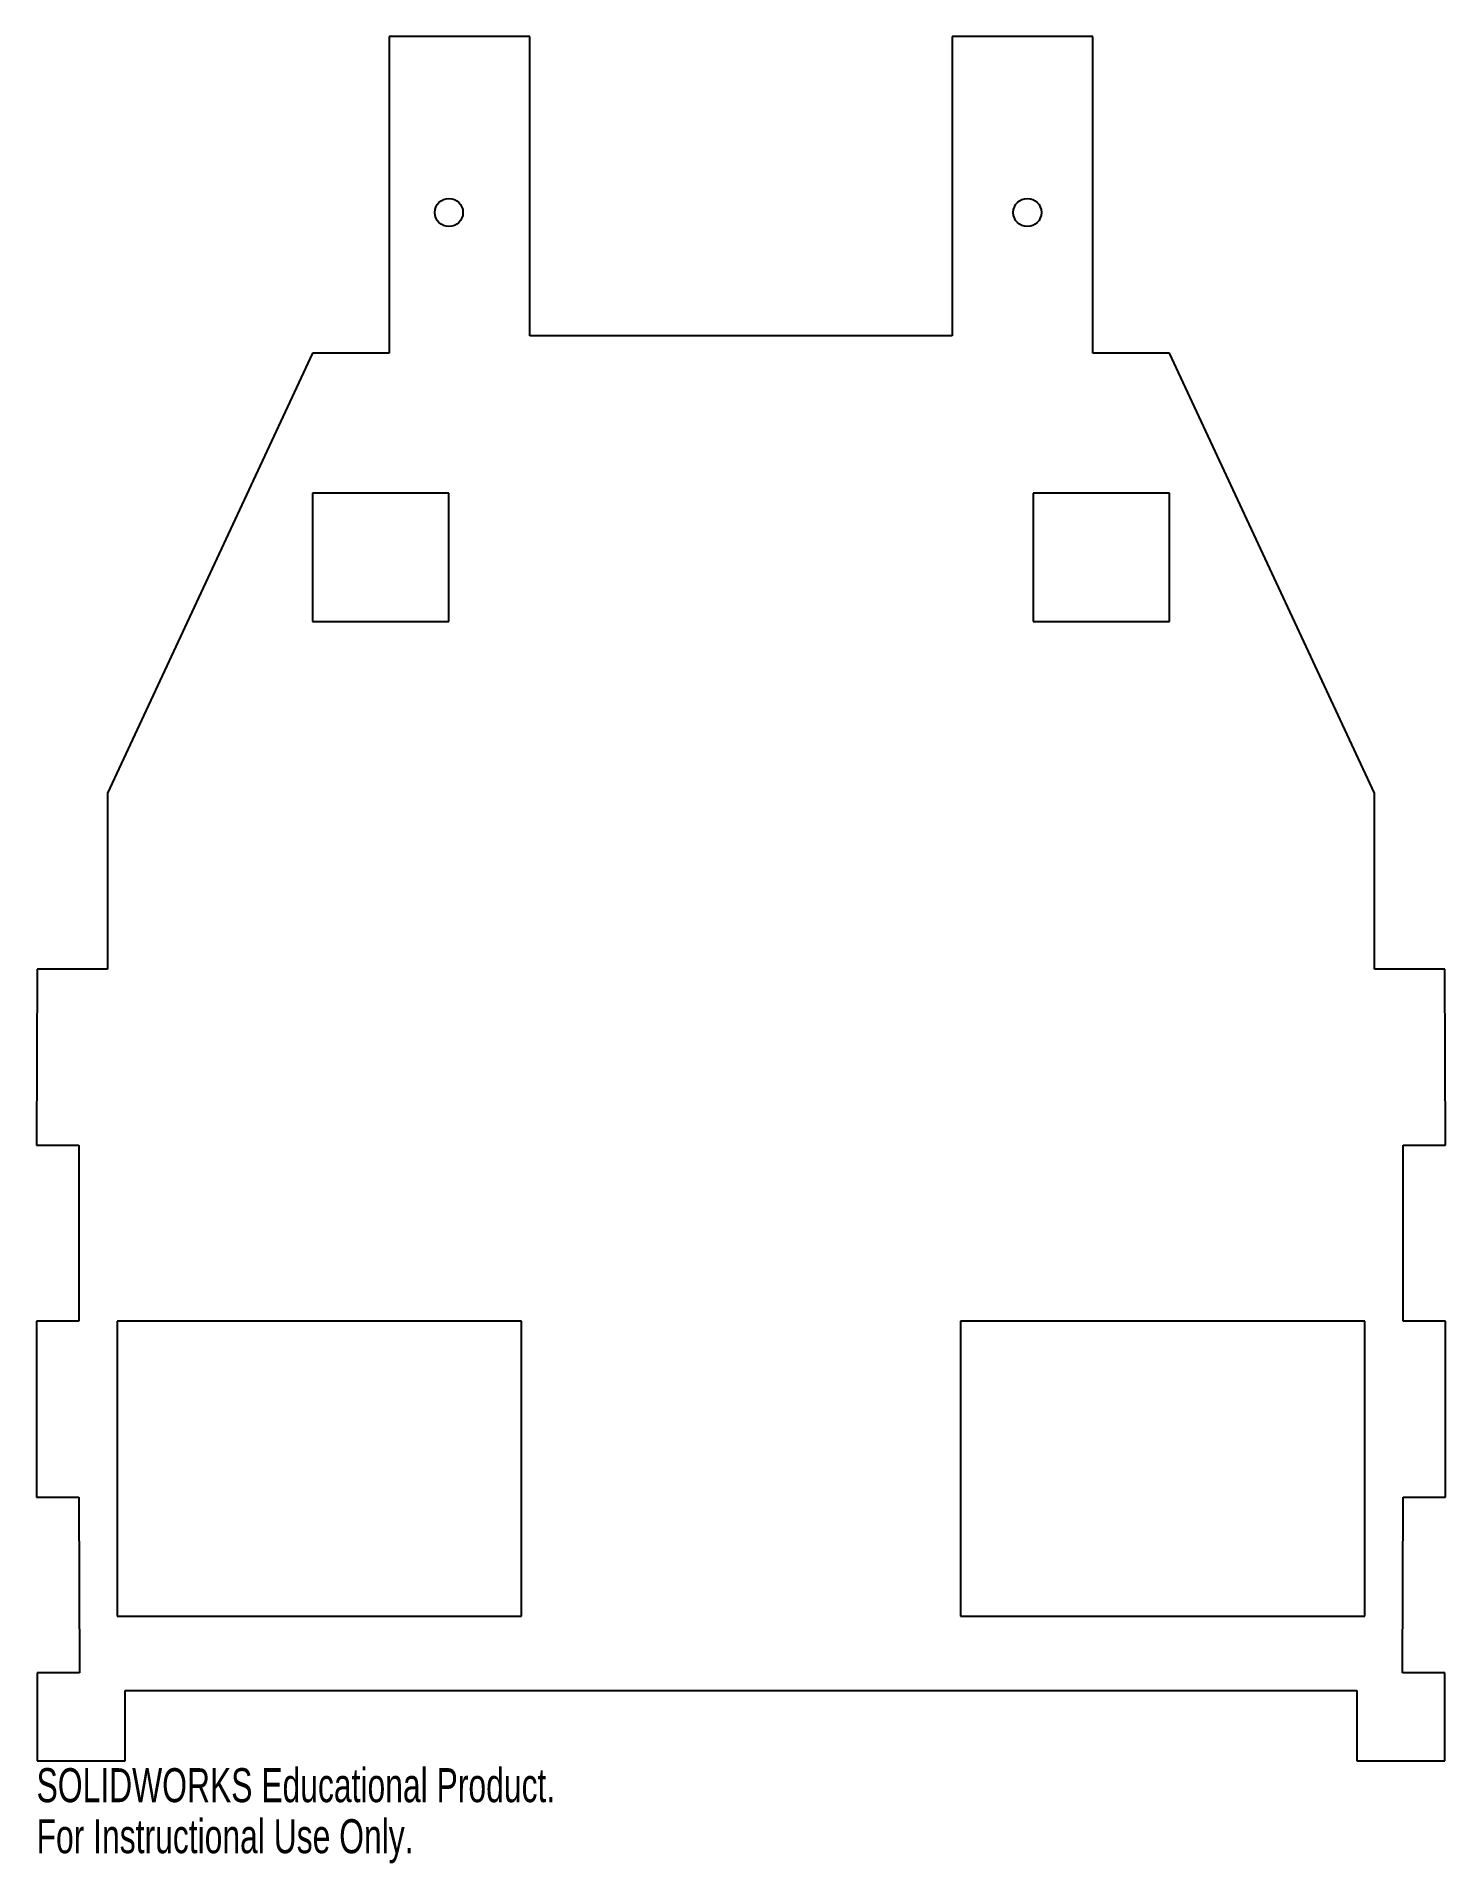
# Model space of a CAD drawing. Header units: millimetres. Extents: x 0 to 200, y -15 to 245.
import ezdxf

# ---------------------------------------------------------------- set-up
doc = ezdxf.new("R2010")
doc.units = ezdxf.units.MM
doc.styles.add('SLDTEXTSTYLE0', font='TXT', dxfattribs={"width": 0.7})

msp = doc.modelspace()

# ---------------------------------------------------------------- linework, layer by layer
at = {"color": 7, "linetype": 'Continuous', "lineweight": 25}
for p, q in [((50, 245), (50, 200)), ((70, 245), (50, 245)), ((70, 202.47), (70, 245)), ((130, 245), (130, 202.47)), ((150, 245), (130, 245)), ((150, 200), (150, 245)), ((130, 202.47), (70, 202.47)), ((39.14, 200), (10, 137.5)), ((50, 200), (39.14, 200)), ((160.86, 200), (150, 200)), ((190, 137.5), (160.86, 200)), ((58.5, 180.12), (39.14, 180.12)), ((39.14, 180.12), (39.14, 161.89)), ((58.5, 161.89), (58.5, 180.12)), ((141.5, 180.12), (141.5, 161.89)), ((160.86, 180.12), (141.5, 180.12)), ((160.86, 161.89), (160.86, 180.12)), ((39.14, 161.89), (58.5, 161.89)), ((141.5, 161.89), (160.86, 161.89)), ((10, 137.5), (10, 112.5)), ((190, 112.5), (190, 137.5)), ((0, 112.5), (-0.08, 87.5)), ((10, 112.5), (0, 112.5)), ((200, 112.5), (190, 112.5)), ((200.08, 87.5), (200, 112.5)), ((-0.08, 87.5), (5.92, 87.5)), ((5.92, 87.5), (5.92, 62.5)), ((194.08, 87.5), (200.08, 87.5)), ((194.08, 62.5), (194.08, 87.5)), ((-0.08, 62.5), (-0.08, 37.5)), ((5.92, 62.5), (-0.08, 62.5)), ((11.36, 62.5), (11.36, 20.58)), ((68.82, 62.5), (11.36, 62.5)), ((68.82, 20.58), (68.82, 62.5)), ((188.64, 62.5), (131.18, 62.5)), ((131.18, 62.5), (131.18, 20.58)), ((188.64, 20.58), (188.64, 62.5)), ((200.08, 62.5), (194.08, 62.5)), ((200.08, 37.5), (200.08, 62.5)), ((-0.08, 37.5), (5.92, 37.5)), ((5.92, 37.5), (6, 12.5)), ((194, 12.5), (194.08, 37.5)), ((194.08, 37.5), (200.08, 37.5)), ((11.36, 20.58), (68.82, 20.58)), ((131.18, 20.58), (188.64, 20.58)), ((0, 12.5), (0, 0)), ((6, 12.5), (0, 12.5)), ((200, 12.5), (194, 12.5)), ((200, 0), (200, 12.5)), ((12.5, 10), (187.5, 10)), ((12.5, 0), (12.5, 10)), ((187.5, 10), (187.5, 0)), ((0, 0), (12.5, 0)), ((187.5, 0), (200, 0))]:
    msp.add_line(p, q, dxfattribs=at)
for centre in [(58.5, 220), (140.68, 220)]:
    msp.add_circle(centre, 2, dxfattribs=at)

# ---------------------------------------------------------------- texts
at = {"color": 7, "linetype": 'Continuous', "char_height": 4.8336, "attachment_point": 1, "style": 'SLDTEXTSTYLE0'}
for s, insert in [('SOLIDWORKS Educational Product.', (-0.08, -1.02)), ('For Instructional Use Only.', (-0.08, -8.27))]:
    msp.add_mtext(s, dxfattribs=dict(at, insert=insert))

doc.saveas('drawing.dxf')
